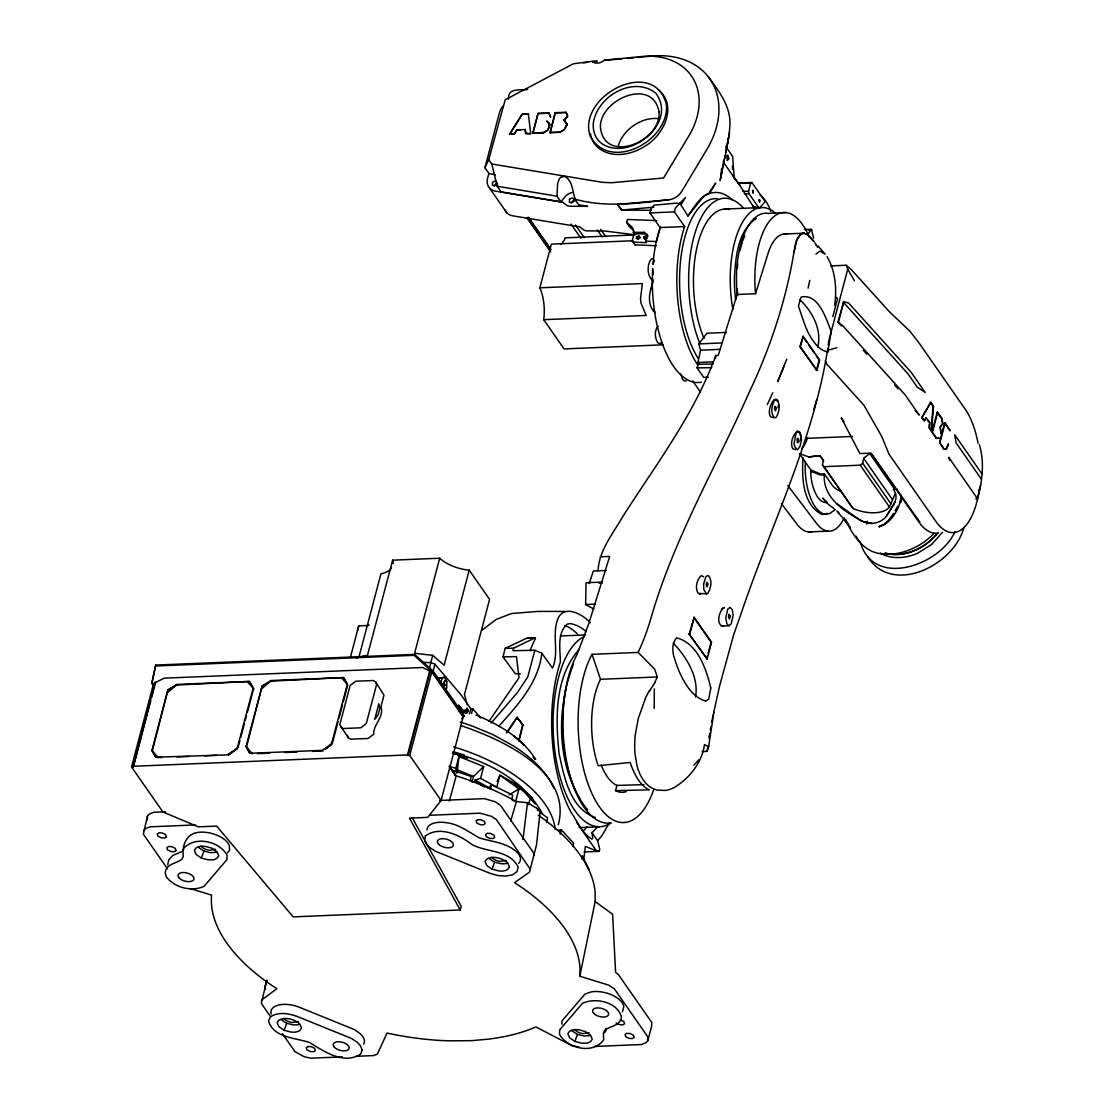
<?xml version="1.0" encoding="UTF-8"?>
<svg xmlns="http://www.w3.org/2000/svg" width="1114" height="1114" viewBox="0 0 1114 1114"><rect width="100%" height="100%" fill="white"/><g stroke="black" fill="none" stroke-linecap="round" stroke-linejoin="round"><path stroke-width="1.5" d="M605.905 1028.361L605.905 1030.742L604.512 1032.72M929.285 424.504L929.285 427.832L931.513 430.937L933.574 406.22L930.831 402.293L921.793 417.722L924.314 420.786L926.18 417.639L929.786 422.819L929.285 427.832L931.513 430.937M147.368 819.848L147.452 816.13L149.165 814.125L153.481 812.301L165.526 811.8M593.915 609.163L585.616 604.498L586.048 582.761L602.396 582.093M266.789 980.487L261.303 1003.352L269.908 1015.759M721.329 173.088L721.482 168.66M161.6 757.59L155.737 757.2L152.284 751.128L167.908 689.956L176.945 684.428L249.355 681.448L253.616 688.703L247.419 712.166M977.646 498.431C982.297 480.942 984.679 462.199 979.345 444.57M976.143 499.323L976.254 496.886L948.724 457.394L949.796 460.221M654.322 688.856L654.183 708.448M572.095 192.569A9.553 7.018 -34.9 0 0 564.798 197.025L560.941 201.871L556.986 196.189L557.627 183.671L559.075 179.368L560.579 177.293L564.882 176.458C575.242 182.39 570.995 197.136 578.974 204.879L587.649 206.355L569.574 206.201L567.235 205.7L562.751 202.247L495.66 191.19A16.376 12.045 -34.9 0 1 487.57 178.379L488.879 173.422L484.924 167.754L499.448 112.751A16.432 12.087 -34.9 0 1 503.096 105.997M147.452 816.13L143.372 834.163L167.462 868.795M594.611 1046.45L641.33 1044.542L646.092 1042.676L647.819 1040.671L648.042 1037.19L614.343 988.8L608.634 985.11L579.795 976.226A188.962 96.751 14.8 0 0 514.557 882.622L529.484 872.151L536.544 844.76L540.248 810.324L527.493 802.707L516.395 801.593A184.868 94.662 14.8 0 0 456.211 775.859L449.262 765.917M737.412 268.418L737.733 263.698M566.915 125.158L566.998 123.835L563.795 120.145L567.653 116.135L566.093 112.319L555.245 112.625L549.982 132.566L560.217 132.371L564.422 129.461L566.915 125.158L564.547 120.354L567.653 116.135L566.093 112.319M338.043 721.677L332.292 743.47L322.28 750.335L249.842 753.301L246.445 747.271L262.138 686.029L271.092 680.543L343.502 677.563L347.777 684.804L343.349 701.569M457.116 773.005L458.94 756.545L483.713 766.557L480.58 778.394L475.079 780.023L474.299 781.499L471.96 782.195L473.478 776.444L483.713 766.557M827.702 352.135L831.239 331.554C826.309 319.05 818.428 292.968 801.133 297.076L798.446 305.988L804.016 322.531A69.931 30.301 86.5 0 0 823.636 350.673L827.702 352.135L828.231 348.821M931.012 430.951L933.072 406.234L930.343 402.307M834.595 305.445C836.976 289.027 835.556 271.287 827.131 256.68M656.202 245.721L635.05 244.871L632.181 240.944L633.963 233.884L633.323 229.707L632.334 227.326L626.722 222.396L627.502 219.458L656.8 220.6M778.129 407.599L778.394 405.134M802.916 457.492C801.885 476.792 802.164 504.642 822.062 514.501L827.591 513.331M651.453 289.153L653.027 279.809M546.932 822.675L547.503 817.746L539.608 812.12M522.939 839.622L527.493 802.707M573.139 846.445L573.529 843.089L561.303 829.763L557.919 830.376M511.967 799.838L512.551 795.006L491.747 784.799L487.974 788.392M583.666 859.994L585.351 846.445L597.731 851.375L599.207 851.305L599.764 849.481L597.675 840.764L591.98 832.59A108.169 47.999 87.6 0 0 597.703 826.379M715.369 358.638L715.773 355.491L718.238 355.394L737.148 294.5A71.742 31.833 87.6 0 1 767.95 213.345L786.331 212.593M702.001 751.602L707.125 751.393L708.643 746.603L713.893 712.375M470.442 781.165L471.083 776.43L452.187 770.122L455.542 775.539M598.037 570.828C598.97 550.595 612.603 534.219 622.336 517.286C655.673 464.858 694.356 414.422 715.773 355.491M654.823 682.492L657.302 676.95L654.684 669.222L638.141 652.414A225.919 100.232 87.6 0 0 650.019 621.403C672.661 540.694 715.648 467.783 749.541 391.613C770.373 347.54 785.885 300.864 793.878 252.711L796.691 240.415L800.855 234.037L802.721 233.202L806.996 234.246L814.181 241.78L809.251 235.945L804.238 233.202L783.88 234.024M827.799 348.501C813.276 441.269 770.54 526.365 740.74 614.594L733.764 634.507L719.672 685.639L713.656 712.723M828.273 345.256L828.76 342.012M793.878 252.711C795.382 246.069 795.647 234.33 804.238 233.202M565.982 688.313C559.075 725.061 561.345 765.332 579.6 798.585M882.065 525.209L879.127 526.713C891.854 522.981 900.446 507.511 901.24 495.284M725.13 155.654L720.131 180.635C723.278 161.572 729.252 142.843 729.976 123.473C730.213 105.315 718.46 90.721 708.351 76.838M636.498 236.85L636.233 238.229L637.876 239.05L639.77 237.491L638.712 235.903L636.498 236.85L638.545 239.232M895.419 493.168L889.473 507.093L887.148 509.265A27.39 14.022 14.8 0 1 858.323 510.449L853.171 508.569L850.831 505.603L822.452 464.886L823.427 459.957L819.751 455.654L808.75 456.949L799.42 453.565L810.839 469.955L820.656 474.049L824.36 473.896L832.325 485.328A16.432 8.411 14.8 0 0 838.341 490.299L841.376 491.706M822.452 464.886L823.97 466.682L860.259 465.179L862.668 463.229L863.642 458.3L869.7 453.579L894.25 488.795M899.597 503.305L901.964 497.457M579.795 976.226L595.168 901.56L595.085 891.59A184.868 94.662 14.8 0 0 538.229 815.156M721.287 174.564L722.011 171.124M699.16 364.222L697.949 362.482L700.553 350.172L698.784 343.906L706.93 333.225L726.537 332.418M808.096 288.178L809.767 280.324M581.717 858.755L582.357 855.761L588.888 869.324M153.774 686.238L151.81 683.425L155.709 665.086L414.575 654.391L433.067 671.004L464.343 715.87L461.683 718.683M979.429 490.188L980.612 484.882M155.709 665.086L151.81 683.425M900.961 502.191L901.254 495.619M543.005 133.095L547.823 130.06L549.327 126.759L549.829 124.587L546.904 121.134L549.829 124.587L547.823 130.06L543.005 133.095L532.84 133.262L538.104 113.322L548.951 113.001L550.553 116.956L548.951 113.001M632.181 240.944L633.755 242.156L646.58 242.657L645.647 241.139L647.164 234.636L644.115 232.325L633.058 232.366M817.676 347.039C822.229 329.897 812.148 311.085 799.782 299.624M826.504 502.484A32.083 14.231 87.6 0 1 810.839 475.372L810.839 469.955M449.304 801.091L456.211 775.859M901.393 500.339L902.006 497.805M167.657 864.798L168.896 859.674L172.74 855.538L183.253 850.901M695.484 697.141C699.216 677.451 686.558 656.995 673.399 643.307M518.734 740.796L522.717 724.741L517.091 717.319L506.355 732.887M518.999 740.838L522.967 724.852L517.091 717.319L507.399 732.358M801.565 440.044L799.866 446.658L797.443 449.833L794.672 446.589L794.115 443.4L796.078 433.054L797.582 431.452L799.643 432.093L801.565 440.044L800.465 440.308L801.105 435.407L799.643 432.093L797.22 431.229C792.653 435.282 789.965 442.899 792.722 448.733L795.577 449.68M182.877 850.859L184.13 847.782C195.841 835.848 219.263 841.237 227.061 855.134L226.964 859.604L204.127 886.284C191.524 892.161 174.494 887.691 166.181 876.69L165.178 872.443C166.487 863.364 176.193 863.879 181.847 859.242L183.295 856.332C182.042 847.35 185.063 836.238 194.588 833.147A21.333 10.917 14.8 0 1 214.946 834.428A21.333 10.917 14.8 0 1 229.247 845.387L229.623 850.247L227.437 852.809M560.161 834.191L561.303 829.763M357.441 630.816L358.736 625.859L368.957 625.441M429.614 667.467L430.867 662.621L434.947 664.181L461.238 695.108L470.79 708.824L469.467 713.823M824.36 473.896C822.202 498.459 845.721 512.412 864.38 522.257C871.942 525.014 881.202 522.717 886.298 516.409C890.601 508.221 900.808 499.002 893.456 489.408L893.971 487.417A33.573 14.9 87.6 0 1 892.885 484.117M622.475 1011.777L623.784 1006.75A21.333 10.917 14.8 0 0 612.282 995.136A21.333 10.917 14.8 0 0 591.395 991.864L585.087 993.98L561.832 1021.065L562.027 1024.239M432.803 672.327L434.947 664.181M759.261 208.36L749.026 193.711L748.552 191.26L750.78 182.766L751.936 182.529L765.193 201.55L760.11 207.315M131.536 766.975L153.593 683.467L164.19 678.161L422.596 667.495L431.786 671.979L463.159 716.984L441.088 800.493L427.72 817.37L409.492 818.122L460.221 909.971L293.177 916.878L216.631 826.101L198.403 826.853L162.909 811.981L131.536 766.975L133.304 766.892L150.766 700.803M133.304 766.892L155.152 682.019M151.643 697.489L155.57 682.617M158.16 757.743L151.936 750.335L167.908 689.956L177.154 685.026L249.355 681.448L253.616 688.703L247.754 682.13M151.936 750.335L155.737 757.2L228.76 754.846L237.073 748.789L253.129 688.355M239.9 740.643L238.131 747.355L228.76 754.846M240.791 737.301L244.328 723.891M245.205 720.535L246.542 715.508M350.367 657.497L358.736 625.859M252.321 753.844L246.083 746.394L262.138 686.029L271.315 681.127L343.502 677.563L347.29 684.469L331.248 744.876L325.692 748.928M338.921 718.321L342.471 704.925M488.712 159.622L505.227 99.773L573.32 63.804L592.105 61.312A9.553 7.018 -34.9 0 0 601.17 62.259L604.61 60.156L641.553 56.536A76.072 55.951 -34.9 0 1 688.856 135.936L663.61 177.989L611.53 182.738L602.437 182.32L491.817 164.023L488.712 159.622L484.924 167.754M358.917 657.19L380.946 573.807A30.579 15.666 14.8 0 0 391.543 568.07M508.513 99.09C507.58 87.379 520.349 90.582 527.716 89.44M467.156 704.716L464.482 694.454L489.589 599.388L469.217 570.159A30.579 15.666 14.8 0 1 439.71 558.225L392.629 560.175L367.523 655.227L356.341 657.859M538.104 113.322L532.84 133.262L544.384 132.357M550.191 132.872L555.245 112.625M439.71 558.225L414.603 653.291L432.719 655.324L444.11 665.225L469.217 570.159M430.728 662.9L432.719 655.324M441.088 800.493L409.715 755.473L407.515 754.944L429.781 670.67M407.947 755.557L430.213 671.282M409.715 755.473L431.786 671.979M663.095 344.825L564.074 348.919L543.702 319.69A30.579 13.563 87.6 0 0 539.844 287.802L551.374 244.147L633.031 240.763M456.462 772.782L455.821 768.368L458.94 756.545M520.335 673.761L515.295 673.692L502.985 656.87L505.241 648.362L527.59 637.807L535.486 638.364A120.437 53.444 87.6 0 0 530.125 650.66M535.082 637.807L513.61 648.209L512.955 650.687L534.831 650.284L541.85 653.236L552.53 668.108C559.729 651.885 550.929 633.267 558.727 617.003C565.898 604.679 583.36 614.942 590.392 622.782M654.433 260.3L652.971 264.352L653.723 256.861A94.62 41.984 87.6 0 1 658.068 234.316L660.101 227.548L649.894 212.913L650.952 208.903L654.224 205.129L676.337 203.138L681.587 203.792L685.416 197.498L675.474 207.886L674.416 211.897L684.637 226.56A94.62 41.984 87.6 0 0 697.949 365.225M534.831 650.284L527.785 676.95L517.258 692.741L491.135 723.07M541.85 653.236C538.452 682.812 517.648 705.148 498.654 726.398M660.282 227.186L656.494 241.557L645.647 241.139M497.178 781.527L499.921 775.191L518.999 788.907L515.866 800.729L512.913 800.729M652.693 282.705C649.323 292.481 646.663 304.568 655.046 312.755L653.834 309.859M708.407 377.2L703.728 377.395L697.086 367.871L698.046 364.236L713.002 364.013M626.179 791.65A63.651 28.24 87.6 0 1 615.541 790.661L616.933 785.398A57.803 25.65 87.6 0 1 601.24 765.123M689.162 634.103L694.203 617.323L711.567 642.235L707.139 659.001L689.162 634.103L707.139 659.001M689.775 634.089L694.203 617.323M706.541 659.028L707.306 656.104M816.938 370.447L800.423 346.733L803.166 336.344L799.796 346.76L816.938 370.447L819.695 360.045L803.166 336.344M832.854 316.571L837.575 298.719L835.765 297.02M828.384 342.43L847.74 269.212L846.264 265.257L830.793 265.898M647.819 1040.671L651.662 1026.119L651.732 1022.387L618.395 974.583L615.61 972.355L612.603 914.246L595.168 901.56M841.376 325.956L837.909 322.113L843.758 301.755L848.603 302.98L911.196 372.354L925.191 392.448L917.156 387.018L907.994 373.858L843.201 302.047M915.012 410.495L919.217 415.049L905.222 394.969L842.63 325.594L838.341 322.28L843.758 301.755M936.247 438.373L939.018 438.192L936.247 438.373L931.945 432.288L937.25 412.222L942.026 418.404L942.709 423.473L940.174 427.316L940.996 433.541L940.286 427.024L942.709 423.473L941.469 418.321L937.25 412.222M936.735 438.275L932.432 432.26L937.737 412.194M939.812 441.269L944.672 422.874L950.145 430.672L944.672 422.874M939.868 442.926L943.669 449.039L946.19 448.858L948.487 443.873L946.468 448.984L944.171 448.942L939.868 442.926L945.159 422.86L949.003 429.113M528.593 804.656L529.916 799.643M471.514 713.489L472.796 708.741L470.79 708.824M460.221 909.971L461.21 906.35L412.11 817.509M816.325 370.461L819.166 360.073L816.242 355.881M708.072 653.194L711.108 642.263L693.744 617.351M813.805 409.604L816.646 399.634M739.905 250.566L742.3 242.281M510.658 821.046L516.395 801.593M737.148 294.5L755.543 293.734L768.033 253.491A50.395 22.364 87.6 0 1 787.083 234.149M589.236 583.611L593.316 571.022L606.281 570.479M266.984 980.278L264.909 986.614L265.48 989.343M558.309 824.764C572.485 770.888 501.049 739.083 460.695 725.52M440.893 682.144L442.286 678.022L444.611 677.173L446.77 681.601L446.798 688.006L445.14 690.081M490.244 789.172L491.747 784.799M284.154 1030.297L278.904 1026.69L277.121 1022.596L278.904 1020.132C285.63 1016.609 294.277 1019.24 299.777 1023.975L301.56 1028.069L299.777 1030.547A12.324 6.308 14.8 0 1 290.838 1032.037L284.154 1030.297L286.674 1023.279L281.09 1019.644M492.082 869.185L486.832 865.564L485.05 861.484L486.832 859.005C493.53 855.441 502.219 858.156 507.706 862.863L509.502 866.943L507.706 869.421A12.324 6.308 14.8 0 1 498.766 870.925L492.082 869.185L494.602 862.152L489.018 858.532M721.482 609.595L724.365 607.534L722.819 608.021C719.491 612.561 716.135 621.835 721.621 626.054L728.946 625.776L731.174 623.868L733.165 615.248L732.274 609.831L730.06 607.339L727.748 609.135L725.743 617.88L726.829 623.743L728.946 625.776M201.369 858.072L196.12 854.452L194.323 850.358L196.12 847.893A12.324 6.308 14.8 0 1 205.06 846.389L211.744 848.102L216.993 851.75L218.79 855.817L216.993 858.309L213.804 859.785L208.053 859.799L201.369 858.072L203.959 851.068L198.306 847.406M574.866 1041.423L569.63 1037.802L567.834 1033.695L569.616 1031.244A12.324 6.308 14.8 0 1 578.57 1029.754L585.254 1031.467L590.49 1035.101L592.286 1039.181L590.504 1041.66L587.315 1043.136L581.55 1043.164L574.866 1041.423L577.47 1034.419L571.802 1030.77M963.902 527.354C954.712 564.575 892.871 596.352 867.722 556.958M784.159 365.824L777.697 381.629L786.721 359.209M497.053 182.71L494.379 185.634L492.402 185.23L492.499 182.348L494.519 181.067L496.482 181.457M742.773 240.61L744.723 235.89M645.034 699.495L638.419 718.112L635.509 733.179A64.793 36.832 -76 0 0 634.966 753.37L636.943 765.499A61.27 34.994 -75.9 0 0 653.096 788.684L656.912 790.049L665.086 790.467A65.169 37.18 -76 0 0 673.608 787.849C689.12 778.895 702.043 762.575 704.466 744.625L708.643 746.603M468.228 710.481L467.198 712.918L466.028 710.426L467.114 708.044L468.228 710.481L464.872 709.952M573.445 664.153C555.482 710.231 556.081 769.983 587.635 810.031M767.309 404.535L772.782 392.796M155.709 665.991L414.102 655.324L414.575 654.391M609.247 823.079L602.298 835.027L597.675 840.764M921.793 417.722L930.831 402.293M893.567 513.401L888.387 520.837M895.127 510.769L897.787 506.285M886.298 516.409L895.099 501.954M955.032 531.657C939.965 565.48 873.446 588.944 860.231 541.989M528.342 113.725L530.737 133.652L525.724 133.541L525.279 129.502L516.812 129.865L514.222 134.014L509.474 134.195L522.146 113.99L528.342 113.725L522.355 114.296L509.697 134.488M679.721 202.999L687.937 216.005C693.966 207.413 699.717 196.705 709.98 192.68L715.731 183.086L709.799 191.538M488.976 721.343L518.985 677.744L516.478 656.619L502.985 656.87M942.514 532.241L931.583 544.523L917.95 553.059A43.808 32.222 -34.9 0 1 906.824 556.68C897.968 558.448 888.22 557.863 880.366 553.073M815.963 254.103L819.807 251.11L825.168 254.062M807.483 234.692L811.382 229.345L813.596 238.173M520.419 130.018L517.035 130.157L514.222 134.014L509.474 134.195M687.937 216.005L703.24 196.886A94.62 41.984 87.6 0 1 732.539 200.033M698.896 759.734L693.799 765.29M937.737 532.812C925.664 548.185 904.805 558.114 885.254 553.198M143.609 830.696L145.321 828.677L150.028 826.825L195.215 824.945M658.096 326.179C654.099 330.593 654.809 338.015 657.859 342.82L659.822 343.711L661.549 342.569M261.372 1000.177L276.857 988.731A188.962 96.751 14.8 0 1 211.618 895.127L190.424 888.638M494.24 185.954L497.693 184.047M571.245 202.943L574.685 201.007M579.517 649.016C554.48 676.769 555.399 718.544 559.117 753.565C564.088 776.876 569.992 808.764 595.489 817.592M933.838 533.62C923.784 543.952 910.486 551.221 896.227 553.561A52.581 38.67 -34.9 0 1 882.344 553.881C863.531 552.544 852.642 535.026 845.415 519.556L850.261 527.674L845.303 520.823L847.893 524.416M889.111 520.001L884.627 524.053L879.127 526.713M445.071 685.319L443.804 686.447L442.829 684.205L444.138 681.754L445.071 685.319L442.147 684.135M481.972 630.204L496.315 619.356L510.616 613.87A114.965 50.993 87.6 0 1 516.186 613.16L538.034 611.419L565.244 611.433M885.003 523.719L887.259 521.798M261.943 688.619L271.092 680.543M325.594 748.817L332.292 743.47M167.81 692.462L176.945 684.428M366.478 626.249L368.678 624.564M652.289 258.629L650.59 259.827C646.858 266.302 647.137 276.328 653.25 281.285M834.4 510.254L829.331 513.763L823.761 514.111C814.961 510.17 811.159 500.534 808.499 491.915A43.947 19.509 87.6 0 1 805.283 462.394M756.253 218.414C737.705 231.127 735.727 256.693 734.446 277.289A66.91 29.716 87.6 0 0 735.658 299.861M228.119 754.22L237.073 748.789M518.999 788.907L509.028 794.867M549.982 132.566L559.771 132.106L564.422 129.461L566.998 123.835L563.795 120.145M215.434 849.286L209.474 850.288A8.216 4.205 14.8 0 1 201.119 846.125M298.218 1021.524L292.258 1022.527A8.216 4.205 14.8 0 1 283.903 1018.363M506.146 860.412L500.186 861.414A8.216 4.205 14.8 0 1 491.831 857.251M588.944 1032.65L582.97 1033.639A8.216 4.205 14.8 0 1 574.629 1029.475M778.185 401.486L776.5 399.48L774.536 399.912C772.155 405.218 769.788 413.099 774.592 417.778L776.054 417.485C779.187 412.459 781.025 404.298 776.5 399.48L773.826 399.884C770.582 404.619 767.616 411.191 770.456 416.789L773.311 417.694M827.702 350.325L836.795 347.721M706.61 593.818L707.766 593.484C710.746 588.498 712.668 580.603 708.476 575.673L706.081 576.189L703.602 584.14L703.867 589.779L706.61 593.818L698.172 593.372C694.816 587.983 696.751 579.684 701.263 575.632L703.686 576.815M699.327 594.082L700.887 593.748M721.621 626.054L722.889 625.831M583.583 62.913L587.635 62.231M893.456 489.408L896.84 488.837M808.75 456.949L819.751 455.654L823.678 461.28M592.495 61.771L597.369 61.298L592.105 61.312M622.03 58.917L604.61 60.156M627.168 58.415L634.033 57.761M637.459 57.427L651.175 56.104A89.496 65.823 -34.9 0 1 706.847 149.485L681.712 191.441A13.688 10.068 -34.9 0 1 668.609 199.796C637.445 203.277 605.835 207.831 575.033 199.197M686.21 380.793L684.442 380.96L682.645 379.484L680.793 373.928M668.609 199.796L617.727 204.419L621.709 210.086L651.203 210.295M653.848 207.176L621.709 210.086L617.504 204.503M444.611 677.173L438.373 678.356L442.286 678.022M938.475 533.035C930.858 534.511 924.188 529.094 919.844 523.427L870.856 453.12L859.897 453.565L841.237 417.792L844.008 421.774M216.144 852.266L210.643 852.683L203.959 851.068M589.654 1035.63L584.154 1036.034L577.47 1034.419M724.587 209.07L761.363 207.552M649.894 212.913L674.416 211.897M634.827 234.957L565.341 237.825A30.579 13.563 87.6 0 1 560.788 244.384M539.844 287.802L642.332 283.569L640.536 298.928L641.051 303.217L646.204 315.457L543.702 319.69M698.784 343.906L721.677 342.959M700.553 350.172L720.173 349.364M697.949 362.482L713.266 361.855M926.18 417.639L924.314 420.786L922.295 417.708M929.786 422.819L927.489 420.257M805.659 438.387L852.461 436.451M808.625 531.935L828.148 531.127M600.112 556.819L609.664 556.429L588.693 623.937L576.829 654.948A93.938 41.678 87.6 0 0 567.012 763.424A93.938 41.678 87.6 0 0 611.475 822.842M599.053 583.207L602.312 583.068M585.616 604.498L595.419 604.094M560.384 635.983L585.616 634.938M653.445 790.341A93.938 41.678 87.6 0 1 591.715 793.057A93.938 41.678 87.6 0 1 592.021 654.322L638.141 652.414M592.021 654.322L600.474 679.303L657.302 676.95M132.886 766.293L407.515 754.944M579.252 827.605L599.429 826.769M584.237 851.932L599.207 851.305M356.243 1056.309L373.524 1055.585L377.395 1054.109L387.004 1033.068A188.962 96.765 14.8 0 0 449.151 1040.824L471.598 1040.657L487.709 1039.223A188.962 96.751 14.8 0 0 535.89 1026.927L571.579 1045.475L579.043 1047.09M751.936 182.529L738.317 183.086L752.994 206.132L753.969 209.237M660.101 227.548L684.637 226.56M177.098 756.963L189.143 756.462M204.642 755.835L216.701 755.334M257.473 753.635L269.532 753.148M285.031 752.507L297.09 752.006M312.588 751.379L322.921 750.947M439.654 800.451L484.409 798.641L495.298 801.774L500.409 805.283L533.69 853.032L534.163 855.482M429.739 815.253L480.162 813.192L491.455 816.325L496.384 819.584L530.348 869.324M342.416 1056.894L310.764 1058.161L304.317 1056.796L294.904 1051.574L282.399 1033.667M538.313 113.614L548.826 113.266M555.454 112.932L565.982 112.584M750.78 182.766L738.401 183.128L740.156 185.704M808.36 230.041L811.827 229.944M643.948 784.646L616.933 785.398M615.541 790.648L649.253 789.812A63.693 28.254 87.6 0 1 630.176 762.436L598.19 765.736A63.651 28.24 87.6 0 1 600.502 679.345M537.616 810.379L540.248 810.324M804.573 229.484L811.382 229.345M505.241 648.362L513.61 648.209M697.086 367.871L711.762 367.662M742.968 191.316L748.552 191.26M744.305 193.752L749.026 193.711M633.963 233.884L645.131 233.815L647.944 236.265L647.164 234.636M634.409 234.748L604.707 231.002L586.758 230.863L584.223 230.292L579.837 226.894L512.844 215.851A16.376 12.045 -34.9 0 1 505.004 209.989M422.498 662.398L430.867 662.621M824.054 475.051L819.751 474.815L810.546 471.194M871.928 523.469L861.359 521.185L836.99 503.709M527.59 637.807L535.486 638.364M491.817 164.023L497.178 186.233L556.986 196.189M560.941 201.871L501.133 191.9L497.178 186.233M452.562 752.549C487.918 761.419 525 780.956 542.657 814.195M488.879 173.422L495.41 174.87M494.602 862.152L500.687 863.642A12.324 6.308 14.8 0 0 506.87 863.392M286.674 1023.279L292.759 1024.769A12.324 6.308 14.8 0 0 298.942 1024.504M453.05 751.671L464.26 755M460.026 709.507L467.657 711.832M449.555 766.418L455.821 768.368M453.161 753.301L467.783 758.077L452.423 752.73M459.052 710.816L466.084 713.308M752.994 206.132L757.701 207.803M457.882 770.136L473.478 776.444M476.138 715.174C499.183 724.504 522.201 737.983 535.723 759.497M522.967 724.852L517.606 718.586M620.387 1019.783L623.882 1021.51L624.55 1023.78L622.837 1024.852L619.663 1024.727L616.07 1022.958M480.58 778.394L496.747 787.097L499.921 775.191L514.041 783.072L532.743 798.32M444.472 680.403L446.77 681.601M474.299 781.499L484.743 786.999M475.079 780.023L489.854 788.252M340.842 727.122L343.335 728.528L360.825 727.79L366.283 723.529L376.629 684.372L375.585 681.907L373.148 680.529L355.645 681.225L350.13 685.514L339.798 724.671L348.264 737.774L350.534 739.181L368.038 738.471L373.663 734.293C373.315 724.128 384.4 716.998 380.946 706.833L383.982 695.122L375.585 681.907M797.582 431.452L799.699 432.831M835.249 509.683L827.284 503.417L822.675 498.069L827.326 502.581M347.29 684.469L341.914 678.245M775.414 399.383L777.6 401.04M646.733 238.73L644.059 236.586L643.962 238.577L645.438 238.939L646.956 238.048L646.621 235.973L644.059 236.586L644.895 239.413M836.906 510.978L839.051 512.746M846.264 265.257L851.486 269.769L888.902 311.238L909.776 331.109L918.451 342.109L965.295 409.325A67.369 29.883 87.6 0 1 978.05 443.275M513.986 736.062L524.555 745.294L516.492 737.983M514.041 783.072L525.154 792.792L535.333 803.904L525.112 792.235M633.769 230.584L629.326 226.671L626.722 222.396M414.102 655.324L432.733 672.285L463.689 716.706M658.499 89.928C678.008 105.927 663.471 135.351 645.284 146.004A42.471 31.234 -34.9 0 1 621.626 154.359C611.711 155.208 600.989 152.228 594.751 144.068A43.362 31.888 -34.8 0 1 592.453 140.211M919.899 522.188L871.106 453.287M837.491 512.12L841.975 516.924M863.35 350.325L866.831 354.168M894.598 384.943L898.065 388.8M818.052 245.971L824.611 253.602M464.092 711.512L458.592 705.106L462.338 710.398M472.796 708.741L480.677 718.029M733.917 178.045L735.087 179.465M733.165 175.97L738.081 182.863M842.769 517.773L847.281 523.538M787.765 485.467L816.576 523.413A52.734 23.394 87.6 0 0 844.161 517.885M781.332 503.514L797.067 524.234A52.734 23.394 87.6 0 0 812.579 531.531M638.712 235.903L640.188 237.881M982.228 474.272L954.698 434.78L956.174 442.996L981.448 479.257M725.66 146.463L732.594 156.42L734.196 177.293M723.083 161.739L738.109 183.058M802.651 336.358L806.536 341.942M808.472 344.727L814.306 353.096M863.642 458.3L892.258 499.351M862.668 463.229L891.047 503.932M860.259 465.179L889.473 507.093M823.97 466.682L853.171 508.569M600.655 229.373L605.584 236.447M530.737 133.652L525.724 133.541L525.279 129.502M597.229 229.86L602.145 236.934M692.685 380.918L700.455 392.072M575.465 224.986L584.335 237.714M571.05 224.067L580.909 238.201M528.356 217.105L551.026 249.62M528.844 218.191L550.525 249.299M527.535 218.191L550.205 250.72M527.047 217.871L550.692 251.806M489.575 188.099L506.759 212.76M576.69 822.494L596.296 850.636M449.276 766.836L455.236 775.386M859.743 542.267L855.928 536.113M644.115 232.325L645.131 233.815M533.091 756.838L534.79 759.525M815.044 243.033L816.437 245.303M816.047 244.634L817.634 247.294M536.823 808.332L538.299 810.867M847.74 269.212L854.452 280.853M246.083 746.394L249.842 753.301M633.755 242.156L635.05 244.871M825.265 360.922L826.616 363.916L864.018 405.385L881.87 436.716L888.888 453.997L935.732 521.213A67.369 29.883 87.6 0 0 979.248 489.325M347.29 735.226L348.264 737.774M591.98 832.59L592.718 838.355L591.882 839.148C582.009 833.202 577.386 821.38 571.036 812.203A108.169 47.999 87.6 0 1 560.384 662.05C560.356 649.713 556.708 633.212 567.263 624.119L570.66 623.562L574.49 624.676A108.169 47.999 87.6 0 1 586.215 631.666M548.854 122.596L549.327 126.759M653.222 274.155L652.637 268.766L652.303 280.839A94.62 41.984 87.6 0 0 701.486 382.144M732.413 166.181L732.664 169.439M737.176 288.693L737.691 295.363M937.166 533.592A43.808 32.222 -34.9 0 1 885.379 553.143M866.817 524.109A43.808 32.222 -34.9 0 1 867.333 521.199M807.58 437.579A33.699 14.955 87.6 0 1 801.648 448.622M755.543 293.734A71.742 31.833 87.6 0 1 771.487 218.831A71.742 31.833 87.6 0 1 809.251 237.087M707.125 751.393A225.919 100.232 87.6 0 1 707.543 748.051M708.936 738.15A225.919 100.232 87.6 0 1 709.702 733.263M710.259 730.032A225.919 100.232 87.6 0 1 710.816 726.829M711.721 722.067A225.919 100.232 87.6 0 1 713.322 714.269M649.768 690.777A68.372 33.768 -72.9 0 1 654.921 682.757M644.895 699.369A68.859 41.608 -77.6 0 1 649.518 690.388M392.629 560.175A30.579 15.666 14.8 0 1 393.131 563.573M460.179 722.081A123.779 63.387 14.8 0 1 471.654 725.827L492.889 734.599L513.805 746.129A123.779 63.387 14.8 0 1 549.202 779.48L552.864 786.136A123.779 63.387 14.8 0 1 553.853 788.35M564.687 625.455A108.169 47.999 87.6 0 1 577.734 634.312M586.925 826.811A108.169 47.999 87.6 0 1 584.056 830.209M453.649 746.895A129.252 66.186 14.8 0 1 555.176 829.345M610.361 823.274A96.124 42.652 87.6 0 1 555.092 752.897A96.124 42.652 87.6 0 1 584.474 636.484M591.868 138.818A43.362 31.888 -34.8 0 1 590.462 133.805M698.102 358.304A88.452 39.241 87.6 0 1 680.891 257.933A88.452 39.241 87.6 0 1 717.5 198.668M699.425 342.471A88.452 39.241 87.6 0 1 695.512 231.406A88.452 39.241 87.6 0 1 742.913 207.524M618.214 146.407A31.819 23.394 -34.9 0 1 659.321 118.752M704.062 338.391A77.632 34.45 87.6 0 1 696.194 251.082A77.632 34.45 87.6 0 1 729.308 209.529M759.734 194.504A65.448 48.139 -34.9 0 1 770.735 211.354M732.901 309.567A77.632 34.45 87.6 0 1 739.334 228.523A77.632 34.45 87.6 0 1 775.358 213.206M271.189 1014.088A21.333 10.917 14.8 0 1 278.709 1005.009A21.333 10.917 14.8 0 1 299.401 1007.293L354.642 1029.67L360.741 1034.14A21.333 10.917 14.8 0 1 363.637 1044.138M518.664 863.336A21.333 10.917 14.8 0 0 514.974 850.455C504.614 842.421 491.497 841.627 479.452 837.951C468.855 832.13 459.177 824.235 446.658 822.745A21.333 10.917 14.8 0 0 426.982 830.041M710.788 687.965L708.755 698.993L705.83 701.179C692.616 697.169 685.11 684.33 679.665 672.536A90.415 40.118 87.6 0 1 673.497 655.088C672.243 649.434 672.383 642.082 676.783 637.835C697.879 643.669 706.179 668.79 710.788 687.965M659.001 111.846C661.827 141.353 603.997 165.345 600.39 126.94C600.056 99.383 652.651 76.643 659.001 111.846M666.339 104.103C670.294 140.434 610.375 172.698 590.295 136.395C576.3 96.542 653.319 55.867 666.339 104.103M593.4 122.805C592.62 129.558 594.57 136.716 599.457 141.575A37.291 27.432 -34.9 0 0 607.854 146.7C636.414 156.587 676.671 120.563 655.7 93.089C633.114 75.237 597.104 96.514 593.4 122.805M559.701 1029.893L559.465 1034.154C567.096 1048.678 593.706 1054.805 603.691 1039.682L603.342 1033.151L604.763 1030.311C610.402 1025.66 620.108 1026.189 621.431 1017.138C617.574 1001.834 595.391 997.141 582.357 1003.408L559.701 1029.893M759.818 200.228L759.651 202.33L758.662 200.423L759.149 199.559L759.818 200.228M752.549 190.452L753.05 193.251L753.398 190.995L752.549 190.452M425.381 835.932L424.685 840.374L426.008 843.604L428.779 846.793L435.031 851.068L489.603 873.167L497.693 875.534L505.617 876.077L512.649 874.824L516.98 871.594L518.205 867.152C509.599 849.536 486.734 852.683 471.737 844.412C459.483 834.804 439.501 825.516 425.381 835.932M729.503 132.914L725.757 152.103L729.503 132.914M379.832 708.198L378.175 714.659L374.708 719.379L378.83 703.783L379.832 708.198M728.807 158.856L727.219 160.5L726.913 155.375L727.971 155.222L728.807 158.856M774.94 406.485L774.55 409.27L775.483 410.871L776.472 407.849L774.94 406.485M728.89 614.482L728.486 617.267L729.419 618.869L730.408 615.833L728.89 614.482M798.794 441.353L798.348 442.592L797.276 442.453L797.22 438.456L798.292 438.596L798.794 441.353M706.61 582.511L706.206 585.296L707.139 586.897L708.142 583.875L706.61 582.511M569.505 199.322L569.407 202.205L571.385 202.595L574.072 199.685L573.487 198.431L571.524 198.041L569.505 199.322M362.217 1050.168L360.574 1054.15C343.808 1064.998 323.979 1051.477 309.567 1042.495C295.53 1037.83 273.403 1037.788 268.544 1020.995L270.354 1016.859C278.291 1011.637 288.456 1013.35 296.895 1016.344L351.453 1038.443L357.524 1042.481L360.323 1045.531L362.217 1050.168M166.376 836.92L164.663 838.006L161.488 837.881L157.896 836.113L157.325 833.885L159.024 832.826L162.212 832.938L165.708 834.651L166.376 836.92M307.979 1046.519L306.266 1047.606L306.935 1049.875L310.43 1051.588L313.619 1051.7L315.318 1050.641L314.663 1048.371L311.154 1046.645L307.979 1046.519M634.089 1037.468L632.39 1038.554L629.201 1038.429L625.706 1036.702L625.051 1034.433L626.75 1033.374L629.925 1033.486L633.434 1035.212L634.089 1037.468M175.915 850.636L174.216 851.709L171.027 851.583L167.532 849.857L166.877 847.587L168.576 846.515L171.765 846.64L175.344 848.408L175.915 850.636M477.809 819.653L476.096 820.726L476.764 822.995L480.259 824.708L483.434 824.82L485.147 823.761L484.479 821.491L480.983 819.765L477.809 819.653M487.347 833.356L485.648 834.414L486.303 836.698L489.812 838.41L492.987 838.522L494.686 837.463L494.031 835.194L490.536 833.467L487.347 833.356M334.297 1047.16A8.216 4.205 14.8 0 0 348.181 1049.792A8.216 4.205 14.8 0 0 341.176 1041.994A8.216 4.205 14.8 0 0 334.297 1047.16M179.089 877.916A8.216 4.205 14.8 0 0 192.973 880.547A8.216 4.205 14.8 0 0 185.968 872.749A8.216 4.205 14.8 0 0 179.089 877.916M438.47 844.078A8.216 4.205 14.8 0 0 452.354 846.71A8.216 4.205 14.8 0 0 445.349 838.912A8.216 4.205 14.8 0 0 438.47 844.078M593.678 1013.322A8.216 4.205 14.8 0 0 607.562 1015.954A8.216 4.205 14.8 0 0 600.571 1008.156A8.216 4.205 14.8 0 0 593.678 1013.322"/></g></svg>
